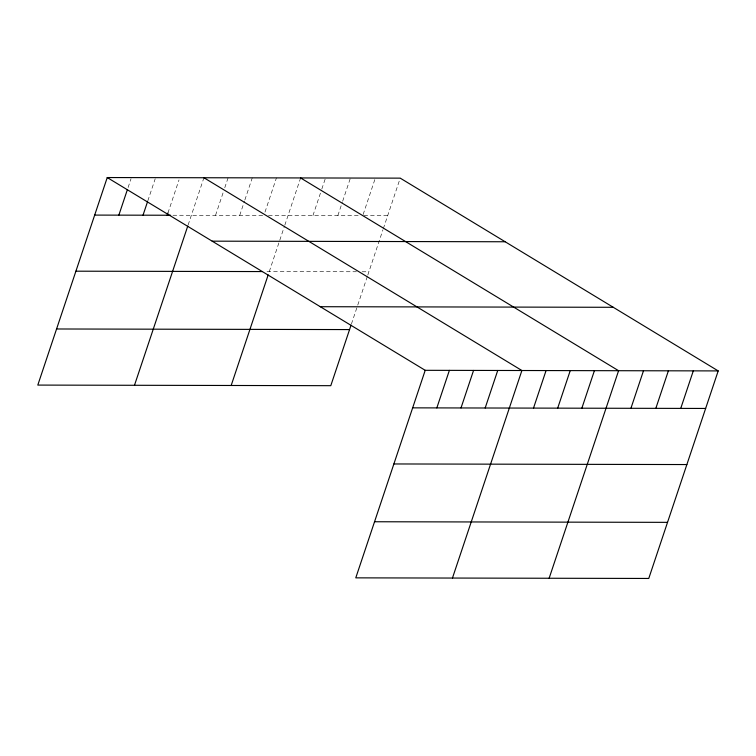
<?xml version="1.0" encoding="UTF-8"?>
<svg xmlns="http://www.w3.org/2000/svg" width="756" height="756" viewBox="0 0 756 756"><rect width="100%" height="100%" fill="white"/><g stroke="black" fill="none" stroke-linecap="round" stroke-linejoin="round"><path stroke-width="0.57" stroke-dasharray="3.78 2.83" d="M128.085 187.535L131.043 178.699M147.826 200.831L155.216 178.756M167.936 213.031L179.011 179.909M188.121 224.995L203.922 177.745M215.536 215.337L223.294 192.147M224.768 187.734L228.095 177.792M239.709 215.384L244.509 201.03M244.878 199.924L252.268 177.849M264.987 212.124L276.441 177.896M269.278 271.584L284.445 226.271M284.804 225.194L300.245 179.049M312.956 215.536L321.451 190.134M321.82 189.038L325.515 177.991M337.856 215.583L342.288 202.334M342.657 201.228L350.415 178.047M363.135 214.524L375.326 178.095M351.417 324.022L357.371 306.237M357.739 305.131L367.407 276.233M367.785 275.118L382.971 229.711M383.339 228.633L400.226 178.142M172.954 215.252L262.729 215.432M268.484 215.441L360.499 215.63M363.891 215.64L387.667 215.687M266.981 271.574L356.445 271.754M362.105 271.773L368.9 271.782"/><path stroke-width="1.13" d="M718.2 370.912L425.212 370.317L355.774 577.858L648.761 578.453L718.2 370.912L400.226 178.142L107.239 177.547L37.8 385.087L330.788 385.683L351.049 325.137M118.853 215.139L127.348 189.747M143.026 215.186L147.458 201.937M167.199 215.233L167.936 213.031M134.483 385.286L187.753 226.072M231.175 385.475L268.163 274.919M436.826 407.909L449.385 370.364M460.999 407.956L473.558 370.421M485.172 408.004L497.732 370.468M452.457 578.047L521.895 370.516L203.922 177.745M533.509 408.098L546.068 370.563M557.682 408.155L570.241 370.61M581.855 408.202L594.414 370.657M549.139 578.245L618.588 370.714L300.614 177.944M630.929 408.297L643.488 370.761M655.83 408.353L668.389 370.809M680.74 408.401L693.299 370.865M94.68 215.091L170.648 215.243M212.171 241.164L505.159 241.759M75.912 271.187L262.379 271.565M320.279 306.709L613.267 307.295M56.568 328.983L349.555 329.578M412.653 407.853L705.641 408.448M393.885 463.957L686.873 464.553M374.541 521.753L667.529 522.349M107.239 177.547L425.212 370.317"/></g></svg>
